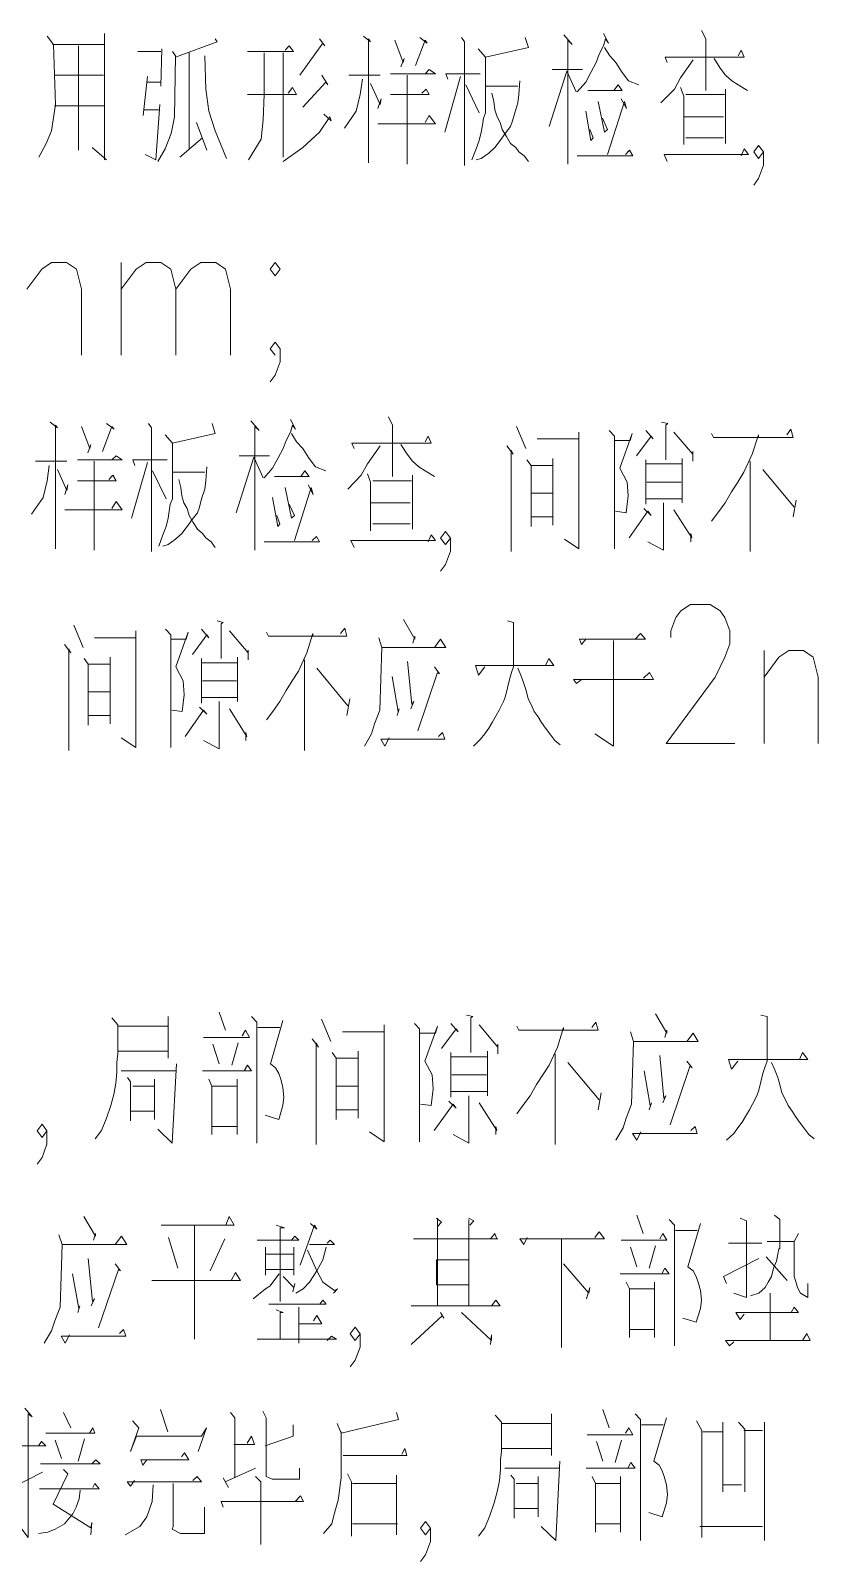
# Model space of a CAD drawing. Header units: millimetres. Extents: x 0 to 829, y 0 to 570.
# Drawn here: x 641.48 to 662.99, y 213.03 to 255.27 of the extents above; entities that cross this region are included whole.
import ezdxf

# ---------------------------------------------------------------- set-up
doc = ezdxf.new("R2010")
doc.units = ezdxf.units.MM

msp = doc.modelspace()

# ---------------------------------------------------------------- linework, layer by layer
at = {"color": 0, "lineweight": 0}
for points in [[(642.083778, 254.889), (643.523111, 254.889), (643.523111, 255.195917), (643.523111, 251.703417), (643.523111, 253.199194), (642.140222, 253.199194), (642.803444, 253.199194), (642.803444, 251.971528), (642.803444, 254.850194), (642.803444, 254.045861), (642.140222, 254.045861), (643.494889, 254.045861)], [(656.191361, 255.157111), (656.420667, 254.889), (656.307778, 255.005417), (656.307778, 251.587)], [(657.284972, 255.195917), (657.429611, 254.927806), (657.344944, 255.044222), (657.284972, 254.850194), (657.172083, 254.620889), (657.083889, 254.391583), (656.93925, 254.119944), (656.798139, 253.851833), (656.565306, 253.583722)], [(659.990778, 255.273528), (660.107194, 255.044222), (660.107194, 253.622528)], [(641.939139, 255.118306), (642.112, 254.889), (642.171972, 253.238), (642.055556, 252.50775), (641.910917, 252.162028), (641.709833, 251.781028)], [(645.107083, 254.772583), (645.078861, 253.738944)], [(646.574639, 255.044222), (646.634611, 254.966611), (645.481028, 254.543278)], [(647.467167, 254.6985), (648.733639, 254.6985), (648.62075, 254.850194), (648.504333, 254.737306)], [(649.453306, 255.044222), (649.597944, 254.850194), (649.5415, 254.927806), (648.9065, 254.045861)], [(650.663333, 255.118306), (650.864417, 254.966611), (650.807972, 255.044222), (650.807972, 251.625806), (650.807972, 254.045861), (650.261167, 254.045861), (651.125472, 254.045861)], [(651.527639, 255.005417), (651.756944, 254.391583), (651.785167, 254.504472), (651.7005, 254.275167)], [(652.219083, 255.083028), (652.420167, 254.927806), (652.363722, 255.005417), (652.102667, 254.313972)], [(653.369139, 255.083028), (653.457333, 254.966611), (653.457333, 251.548194)], [(655.125972, 255.083028), (655.214167, 254.811389), (654.032361, 254.543278), (653.831278, 254.772583)], [(657.313194, 254.811389), (657.457833, 254.582083), (657.630694, 254.391583), (657.803556, 254.119944), (657.976417, 253.890639), (658.265694, 253.77775)], [(659.041806, 254.391583), (658.985361, 254.543278), (661.172583, 254.543278), (661.087917, 254.737306), (660.999722, 254.582083)], [(644.443861, 254.6985), (645.078861, 254.6985)], [(645.396361, 254.6985), (645.481028, 254.582083), (645.452806, 252.892278), (645.364611, 252.433667), (645.19175, 252.010333), (644.990667, 251.664611)], [(645.854972, 254.659694), (645.854972, 252.010333)], [(646.288889, 254.582083), (646.317111, 253.661333), (646.401778, 253.0475), (646.574639, 252.50775), (646.892139, 251.742222)], [(647.929306, 254.659694), (647.929306, 253.506111), (647.901083, 252.814667), (647.841111, 252.278444), (647.495389, 251.703417)], [(648.447889, 251.781028), (648.447889, 254.659694)], [(654.032361, 254.543278), (654.032361, 253.008694), (653.975917, 252.853472), (653.947694, 252.662972), (653.915944, 252.472472), (653.8595, 252.239639), (653.774833, 252.010333), (653.658417, 251.703417)], [(659.761472, 254.465667), (659.41575, 253.96825), (659.242889, 253.661333), (658.868944, 253.276806)], [(660.3365, 254.504472), (660.509361, 254.236361), (660.654, 254.045861), (660.826861, 253.890639), (660.999722, 253.77775), (661.260778, 253.622528)], [(644.704917, 254.007056), (644.5885, 252.931083)], [(649.513278, 254.045861), (649.686139, 253.77775), (649.626167, 253.851833), (648.994694, 253.160389)], [(650.635111, 253.929444), (650.578667, 253.506111), (650.46225, 253.0475), (650.14475, 252.585361)], [(651.873361, 254.045861), (651.873361, 251.587), (651.873361, 252.701778), (651.0655, 252.701778), (652.649472, 252.701778), (652.476611, 252.931083), (652.363722, 252.740583)], [(651.411222, 254.084667), (652.649472, 254.084667), (652.476611, 254.197556), (652.363722, 254.084667)], [(653.340917, 254.007056), (652.910528, 252.472472)], [(652.995194, 253.929444), (652.93875, 254.084667), (653.887722, 254.084667)], [(654.981333, 253.890639), (654.953111, 253.506111), (654.924889, 253.276806), (654.840222, 253.008694), (654.78025, 252.779389), (654.723806, 252.624167), (654.579167, 252.433667), (654.434528, 252.239639), (654.289889, 252.049139), (654.120556, 251.893917), (653.915944, 251.742222), (653.774833, 251.703417)], [(655.789194, 252.624167), (656.279556, 254.15875), (656.537083, 253.583722)], [(655.873861, 254.197556), (656.709944, 254.197556)], [(644.704917, 253.851833), (645.078861, 253.851833)], [(647.467167, 253.506111), (648.821833, 253.506111), (648.705417, 253.700139), (648.592528, 253.544917)], [(650.864417, 253.813028), (651.125472, 253.238), (651.153694, 253.393222), (651.0655, 253.125111)], [(651.411222, 253.506111), (652.476611, 253.506111), (652.391944, 253.661333), (652.275528, 253.544917)], [(653.485556, 253.77775), (653.8595, 253.008694)], [(654.032361, 253.738944), (654.924889, 253.738944)], [(654.205222, 253.544917), (654.261667, 253.315611), (654.289889, 253.086306), (654.349861, 252.892278), (654.434528, 252.740583), (654.4945, 252.546556), (654.607389, 252.356056), (654.723806, 252.162028), (654.868444, 252.049139), (654.953111, 251.932722), (655.09775, 251.819833), (655.214167, 251.664611)], [(656.854583, 253.622528), (657.803556, 253.622528), (657.690667, 253.77775), (657.57425, 253.622528)], [(659.41575, 253.700139), (659.503944, 253.467306), (659.503944, 252.12675)], [(659.560389, 253.506111), (660.625778, 253.506111)], [(660.654, 253.661333), (660.654, 252.162028)], [(644.616722, 253.086306), (645.050639, 253.086306)], [(645.050639, 253.238), (644.934222, 251.703417), (644.644944, 251.855111)], [(656.798139, 253.0475), (656.93925, 252.239639), (656.999222, 252.31725), (656.911028, 252.546556)], [(657.140333, 253.315611), (657.313194, 252.472472), (657.401389, 252.546556), (657.25675, 252.853472)], [(657.775333, 253.393222), (657.919972, 253.125111), (657.863528, 253.315611), (657.401389, 251.855111)], [(646.056056, 252.740583), (646.345333, 251.971528)], [(649.569722, 252.969889), (649.770806, 252.779389), (649.742583, 252.892278), (649.453306, 252.472472), (648.994694, 252.049139), (648.447889, 251.664611)], [(659.503944, 252.892278), (660.597556, 252.892278)], [(645.597444, 251.781028), (646.228917, 252.31725)], [(659.560389, 252.31725), (660.597556, 252.31725)], [(643.579556, 251.703417), (643.177389, 252.049139)], [(656.565306, 251.819833), (658.092833, 251.819833), (658.004639, 251.971528), (657.89175, 251.855111)], [(659.041806, 251.664611), (658.957139, 251.855111), (661.289, 251.855111), (661.172583, 252.010333), (661.087917, 251.819833)], [(661.705278, 251.925667), (661.567694, 251.742222), (661.433639, 251.925667), (661.567694, 252.105583), (661.705278, 251.925667), (661.705278, 251.558778), (661.567694, 251.191889), (661.433639, 251.011972)], [(641.378222, 248.140361), (641.790972, 248.687167), (642.062611, 248.870611), (642.475361, 248.870611), (642.750528, 248.687167), (642.888111, 248.140361), (642.888111, 246.312972)], [(643.98525, 246.312972), (643.98525, 248.870611)], [(643.98525, 248.140361), (644.394472, 248.687167), (644.669639, 248.870611), (645.078861, 248.870611), (645.354028, 248.687167), (645.491611, 248.140361), (645.491611, 246.312972)], [(645.491611, 248.140361), (645.904361, 248.687167), (646.176, 248.870611), (646.58875, 248.870611), (646.863917, 248.687167), (647.0015, 248.140361), (647.0015, 246.312972)], [(648.232694, 246.312972), (648.095111, 246.496417), (648.232694, 246.676333), (648.370278, 246.496417), (648.370278, 246.129528), (648.232694, 245.762639), (648.095111, 245.579194)], [(651.354778, 244.619639), (651.471194, 244.390333), (651.471194, 242.968639)], [(642.027333, 244.467944), (642.228417, 244.312722), (642.171972, 244.390333), (642.171972, 240.971917), (642.171972, 243.391972), (641.621639, 243.391972), (642.485944, 243.391972)], [(642.891639, 244.351528), (643.120944, 243.737694), (643.149167, 243.850583), (643.0645, 243.621278)], [(643.579556, 244.429139), (643.784167, 244.273917), (643.724194, 244.351528), (643.466667, 243.660083)], [(644.733139, 244.429139), (644.817806, 244.312722), (644.817806, 240.897833)], [(646.489972, 244.429139), (646.574639, 244.1575), (645.396361, 243.889389), (645.19175, 244.122222)], [(647.555361, 244.503222), (647.784667, 244.235111), (647.66825, 244.351528), (647.66825, 240.933111)], [(648.648972, 244.542028), (648.793611, 244.273917), (648.705417, 244.390333), (648.648972, 244.196306), (648.532556, 243.967), (648.447889, 243.737694), (648.30325, 243.469583), (648.158611, 243.197944), (647.929306, 242.929833)], [(648.677194, 244.1575), (648.821833, 243.928194), (648.994694, 243.737694), (649.167556, 243.469583), (649.340417, 243.23675), (649.626167, 243.123861)], [(654.886083, 244.351528), (655.143611, 243.737694)], [(655.461111, 244.005806), (656.611167, 244.005806), (656.611167, 244.196306), (656.611167, 240.971917), (656.209, 241.240028)], [(657.44725, 244.235111), (657.591889, 244.083417), (657.591889, 240.971917)], [(657.591889, 243.967), (658.022278, 243.967), (658.08225, 244.1575), (657.736528, 243.197944), (657.937611, 242.816944), (657.965833, 242.432417), (657.909389, 241.970278), (657.620111, 242.009083)], [(658.456194, 244.235111), (658.657278, 244.005806), (658.600833, 244.083417), (658.195139, 243.543667)], [(658.886583, 244.467944), (659.059444, 244.429139), (659.003, 244.390333), (659.003, 243.430778)], [(659.232306, 244.196306), (659.750889, 243.582472), (659.750889, 243.660083), (659.750889, 243.391972)], [(660.269472, 244.1575), (660.325917, 244.044611), (662.516667, 244.044611), (662.456694, 244.273917), (662.343806, 244.122222)], [(645.396361, 243.889389), (645.396361, 242.354806), (645.336389, 242.203111), (645.308167, 242.009083), (645.279944, 241.818583), (645.2235, 241.58575), (645.135306, 241.356444), (645.018889, 241.049528)], [(651.125472, 243.815306), (650.77975, 243.314361), (650.606889, 243.007444), (650.232944, 242.622917)], [(650.405806, 243.737694), (650.345833, 243.889389), (652.536583, 243.889389), (652.448389, 244.083417), (652.363722, 243.928194)], [(651.7005, 243.850583), (651.873361, 243.582472), (652.018, 243.391972), (652.190861, 243.23675), (652.363722, 243.123861), (652.62125, 242.968639)], [(654.625028, 243.815306), (654.797889, 243.582472), (654.741444, 243.698889), (654.741444, 240.897833)], [(661.564167, 244.044611), (661.564167, 244.122222), (661.391306, 243.582472), (661.162, 243.085056), (660.989139, 242.816944), (660.816278, 242.545306), (660.643417, 242.238389), (660.442333, 241.970278), (660.269472, 241.740972)], [(643.233833, 243.391972), (643.233833, 240.933111), (643.233833, 242.047889), (642.4295, 242.047889), (644.013472, 242.047889), (643.840611, 242.277194), (643.724194, 242.086694)], [(642.775222, 243.430778), (644.013472, 243.430778), (643.840611, 243.543667), (643.724194, 243.430778)], [(644.704917, 243.353167), (644.271, 241.818583)], [(644.359194, 243.275556), (644.299222, 243.430778), (645.251722, 243.430778)], [(647.149667, 241.970278), (647.640028, 243.504861), (647.901083, 242.929833)], [(647.237861, 243.543667), (648.073944, 243.543667)], [(655.171833, 243.430778), (655.28825, 243.275556), (655.28825, 241.58575), (655.28825, 241.857389), (655.8915, 241.857389), (655.8915, 241.624556), (655.8915, 243.469583), (655.8915, 243.275556), (655.28825, 243.275556), (655.28825, 242.510028), (655.8915, 242.510028)], [(658.456194, 243.430778), (658.456194, 242.203111), (658.456194, 242.354806), (659.461611, 242.354806), (659.461611, 242.238389), (659.461611, 243.469583), (659.461611, 243.314361), (658.456194, 243.314361)], [(661.334861, 243.391972), (661.334861, 240.897833)], [(641.999111, 243.275556), (641.939139, 242.852222), (641.82625, 242.393611), (641.50875, 241.931472)], [(642.228417, 243.162667), (642.485944, 242.584111), (642.514167, 242.739333), (642.4295, 242.471222)], [(642.775222, 242.852222), (643.840611, 242.852222), (643.752417, 243.007444), (643.639528, 242.891028)], [(644.849556, 243.123861), (645.2235, 242.354806)], [(646.345333, 243.23675), (646.317111, 242.852222), (646.288889, 242.622917), (646.200694, 242.354806), (646.14425, 242.1255), (646.084278, 241.970278), (645.943167, 241.779778), (645.798528, 241.58575), (645.653889, 241.39525), (645.481028, 241.240028), (645.279944, 241.088333), (645.135306, 241.049528)], [(645.396361, 243.085056), (646.288889, 243.085056)], [(645.569222, 242.891028), (645.625667, 242.661722), (645.653889, 242.432417), (645.710333, 242.238389), (645.798528, 242.086694), (645.854972, 241.892667), (645.971389, 241.702167), (646.084278, 241.511667), (646.228917, 241.39525), (646.317111, 241.278833), (646.46175, 241.165944), (646.574639, 241.010722)], [(648.215056, 242.968639), (649.167556, 242.968639), (649.051139, 243.123861), (648.934722, 242.968639)], [(650.77975, 243.04625), (650.864417, 242.816944), (650.864417, 241.472861)], [(652.018, 243.007444), (652.018, 241.511667)], [(661.680583, 243.162667), (662.544889, 242.1255)], [(648.504333, 242.661722), (648.677194, 241.818583), (648.761861, 241.892667), (648.62075, 242.203111)], [(649.139333, 242.739333), (649.280444, 242.471222), (649.224, 242.661722), (648.761861, 241.20475)], [(650.924389, 242.852222), (651.989778, 242.852222)], [(658.484417, 242.816944), (659.433389, 242.816944)], [(648.158611, 242.393611), (648.30325, 241.58575), (648.359694, 241.663361), (648.275028, 241.892667)], [(650.864417, 242.238389), (651.958028, 242.238389)], [(658.396222, 242.086694), (658.600833, 241.892667), (658.512639, 242.009083), (657.994056, 241.278833)], [(658.946556, 242.238389), (658.946556, 240.933111), (658.512639, 241.165944)], [(659.232306, 242.047889), (659.722667, 241.278833), (659.694444, 241.39525), (659.694444, 241.165944)], [(662.601333, 242.316), (662.516667, 241.857389)], [(650.924389, 241.663361), (651.958028, 241.663361)], [(647.929306, 241.165944), (649.453306, 241.165944), (649.368639, 241.317639), (649.252222, 241.20475)], [(650.405806, 241.010722), (650.317611, 241.20475), (652.649472, 241.20475), (652.536583, 241.356444), (652.448389, 241.165944)], [(653.069278, 241.271778), (652.931694, 241.088333), (652.794111, 241.271778), (652.931694, 241.455222), (653.069278, 241.271778), (653.069278, 240.904889), (652.931694, 240.538), (652.794111, 240.358083)], [(659.147639, 238.527167), (659.147639, 238.710611), (659.285222, 239.0775), (659.419278, 239.260944), (659.690917, 239.440861), (660.230667, 239.440861), (660.502306, 239.260944), (660.636361, 239.0775), (660.770417, 238.710611), (660.770417, 238.34725), (660.636361, 237.980361), (660.364722, 237.430028), (659.013583, 235.602639), (660.908, 235.602639)], [(642.679972, 238.865833), (642.933972, 238.252)], [(643.247944, 238.520111), (644.383889, 238.520111), (644.383889, 238.714139), (644.383889, 235.48975), (643.98525, 235.757861)], [(645.205861, 238.752944), (645.3505, 238.597722), (645.3505, 235.48975)], [(645.3505, 238.481306), (645.773833, 238.481306), (645.833806, 238.675333), (645.491611, 237.715778), (645.689167, 237.33125), (645.717389, 236.946722), (645.660944, 236.488111), (645.378722, 236.523389)], [(646.200694, 238.752944), (646.401778, 238.520111), (646.341806, 238.597722), (645.946694, 238.0615)], [(646.627556, 238.98225), (646.796889, 238.943444), (646.740444, 238.904639), (646.740444, 237.945083)], [(646.96975, 238.714139), (647.481278, 238.100306), (647.481278, 238.174389), (647.481278, 237.906278)], [(647.992806, 238.675333), (648.04925, 238.558917), (650.20825, 238.558917), (650.151806, 238.788222), (650.035389, 238.636528)], [(651.771056, 239.021056), (652.0815, 238.481306), (652.0815, 238.558917), (652.025056, 238.368417)], [(654.639139, 238.98225), (654.808472, 238.943444), (654.808472, 237.715778), (654.752028, 237.560556), (654.695583, 237.370056), (654.639139, 237.14075), (654.582694, 236.907917), (654.52625, 236.756222), (654.409833, 236.523389), (654.325167, 236.371694), (654.212278, 236.177667), (654.127611, 236.025972), (654.014722, 235.87075), (653.898306, 235.719056), (653.70075, 235.525028)], [(642.422444, 238.329611), (642.595306, 238.100306), (642.535333, 238.213194), (642.535333, 235.412139)], [(649.269861, 238.558917), (649.269861, 238.636528), (649.100528, 238.100306), (648.871222, 237.599361), (648.701889, 237.33125), (648.532556, 237.063139), (648.359694, 236.756222), (648.162139, 236.488111), (647.992806, 236.255278)], [(651.086667, 238.520111), (651.171333, 238.252), (651.114889, 236.523389), (650.973778, 236.142389), (650.889111, 235.87075), (650.691556, 235.525028)], [(651.171333, 238.252), (652.935222, 238.252), (652.790583, 238.481306), (652.62125, 238.252)], [(656.798139, 238.481306), (656.68525, 238.329611), (656.628806, 238.481306), (658.445611, 238.481306), (658.3045, 238.636528), (658.159861, 238.481306)], [(657.563667, 238.446028), (657.563667, 235.525028), (657.052139, 235.87075)], [(642.962194, 237.945083), (643.075083, 237.793389), (643.075083, 236.103583), (643.075083, 236.371694), (643.674806, 236.371694), (643.674806, 236.142389), (643.674806, 237.983889), (643.674806, 237.793389), (643.075083, 237.793389), (643.075083, 237.024333), (643.674806, 237.024333)], [(646.200694, 237.945083), (646.200694, 236.717417), (646.200694, 236.869111), (647.195528, 236.869111), (647.195528, 236.756222), (647.195528, 237.983889), (647.195528, 237.828667), (646.200694, 237.828667)], [(649.040556, 237.906278), (649.040556, 235.412139)], [(651.883944, 237.867472), (651.996833, 236.678611), (652.053278, 236.756222), (651.968611, 236.562194)], [(654.014722, 237.715778), (653.841861, 237.482944), (653.757194, 237.754583), (655.916194, 237.754583), (655.775083, 237.945083), (655.690417, 237.754583)], [(661.719389, 235.602639), (661.719389, 238.163806)], [(661.719389, 237.430028), (662.125083, 237.980361), (662.396722, 238.163806), (662.802417, 238.163806), (663.070528, 237.980361), (663.208111, 237.430028), (663.208111, 235.602639)], [(649.38275, 237.676972), (650.236472, 236.639806)], [(651.457083, 237.447667), (651.626417, 236.488111), (651.654639, 236.562194), (651.598194, 236.371694)], [(652.62125, 237.715778), (652.762361, 237.52175), (652.705917, 237.560556), (652.166167, 235.948361)], [(654.921361, 237.676972), (655.009556, 237.482944), (655.094222, 237.253639), (655.150667, 237.063139), (655.207111, 236.830306), (655.291778, 236.678611), (655.376444, 236.488111), (655.489333, 236.332889), (655.577528, 236.177667), (655.690417, 236.025972), (655.831528, 235.835472), (655.944417, 235.68025), (656.089056, 235.563833)], [(656.68525, 237.370056), (656.540611, 237.253639), (656.455944, 237.370056), (658.671389, 237.370056), (658.5585, 237.560556), (658.389167, 237.408861)], [(646.228917, 237.33125), (647.167306, 237.33125)], [(646.14425, 236.601), (646.341806, 236.4105), (646.257139, 236.523389), (645.745611, 235.796667)], [(646.684, 236.756222), (646.684, 235.450944), (646.257139, 235.68025)], [(646.96975, 236.562194), (647.453056, 235.796667), (647.421306, 235.909556), (647.421306, 235.68025)], [(650.292917, 236.830306), (650.20825, 236.371694)], [(651.372417, 235.757861), (651.259528, 235.525028), (651.143111, 235.719056), (652.907, 235.719056), (652.850556, 235.909556), (652.734139, 235.796667)], [(646.687528, 228.183722), (646.860389, 227.686306)], [(653.51025, 228.106111), (653.683111, 228.067306), (653.626667, 228.032028), (653.626667, 227.072472)], [(658.724306, 228.144917), (659.038278, 227.608694), (659.038278, 227.686306), (658.981833, 227.492278)], [(661.631194, 228.106111), (661.804056, 228.067306), (661.804056, 226.839639), (661.747611, 226.687944), (661.687639, 226.493917), (661.631194, 226.264611), (661.57475, 226.035306), (661.514778, 225.880083), (661.401889, 225.650778), (661.313694, 225.495556), (661.200806, 225.305056), (661.112611, 225.149833), (660.996194, 224.998139), (660.883306, 224.842917), (660.682222, 224.652417)], [(643.720667, 228.032028), (643.893528, 227.838), (643.893528, 227.033667), (643.865306, 226.800833), (643.865306, 226.532722), (643.837083, 226.225806), (643.780639, 225.918889), (643.692444, 225.611972), (643.579556, 225.26625), (643.434917, 224.920528), (643.262056, 224.691222)], [(643.893528, 227.799194), (645.276417, 227.799194), (645.276417, 228.067306), (645.276417, 226.91725), (645.276417, 227.10775), (643.893528, 227.10775)], [(646.257139, 227.492278), (647.523611, 227.492278), (647.407194, 227.686306), (647.322528, 227.531083)], [(647.580056, 228.067306), (647.724694, 227.915611), (647.724694, 224.574806)], [(647.752917, 227.760389), (648.356167, 227.760389)], [(648.444361, 227.954417), (648.098639, 226.762028), (648.243278, 226.649139), (648.327944, 226.493917), (648.387917, 226.342222), (648.444361, 226.109389), (648.472583, 225.841278), (648.444361, 225.611972), (648.327944, 225.227444), (647.954, 225.343861)], [(649.50975, 227.993222), (649.767278, 227.379389)], [(650.084778, 227.6475), (651.238361, 227.6475), (651.238361, 227.838), (651.238361, 224.613611), (650.832667, 224.881722)], [(652.070917, 227.876806), (652.215556, 227.725111), (652.215556, 224.613611)], [(652.215556, 227.608694), (652.649472, 227.608694), (652.705917, 227.799194), (652.360194, 226.839639), (652.561278, 226.455111), (652.5895, 226.074111), (652.533056, 225.611972), (652.243778, 225.650778)], [(653.079861, 227.876806), (653.280944, 227.6475), (653.2245, 227.725111), (652.822333, 227.185361)], [(653.855972, 227.838), (654.374556, 227.224167), (654.374556, 227.301778), (654.374556, 227.033667)], [(654.893139, 227.799194), (654.949583, 227.686306), (657.140333, 227.686306), (657.080361, 227.915611), (656.967472, 227.760389)], [(656.187833, 227.686306), (656.187833, 227.760389), (656.014972, 227.224167), (655.785667, 226.72675), (655.612806, 226.455111), (655.439944, 226.187), (655.267083, 225.880083), (655.066, 225.611972), (654.893139, 225.382667)], [(646.514667, 227.301778), (646.687528, 226.762028)], [(647.206111, 227.340583), (647.03325, 226.72675)], [(649.248694, 227.453472), (649.421556, 227.224167), (649.365111, 227.340583), (649.365111, 224.536)], [(658.032861, 227.6475), (658.117528, 227.379389), (658.061083, 225.650778), (657.916444, 225.26625), (657.831778, 224.998139), (657.627167, 224.652417)], [(658.117528, 227.379389), (659.902583, 227.379389), (659.757944, 227.608694), (659.585083, 227.379389)], [(649.799028, 227.072472), (649.911917, 226.91725), (649.911917, 225.227444), (649.911917, 225.495556), (650.518694, 225.495556), (650.518694, 225.26625), (650.518694, 227.10775), (650.518694, 226.91725), (649.911917, 226.91725), (649.911917, 226.148194), (650.518694, 226.148194)], [(653.079861, 227.072472), (653.079861, 225.841278), (653.079861, 225.9965), (654.088806, 225.9965), (654.088806, 225.880083), (654.088806, 227.10775), (654.088806, 226.956056), (653.079861, 226.956056)], [(655.958528, 227.033667), (655.958528, 224.536)], [(658.837194, 226.994861), (658.953611, 225.802472), (659.010056, 225.880083), (658.925389, 225.689583)], [(659.585083, 226.839639), (659.729722, 226.649139), (659.673278, 226.687944), (659.126472, 225.07575)], [(660.996194, 226.839639), (660.823333, 226.610333), (660.738667, 226.878444), (662.925889, 226.878444), (662.78125, 227.072472), (662.696583, 226.878444)], [(643.981722, 226.571528), (645.505722, 226.571528)], [(645.505722, 226.762028), (645.392833, 224.574806), (644.990667, 224.959333)], [(646.228917, 226.571528), (647.580056, 226.571528), (647.463639, 226.72675), (647.378972, 226.571528)], [(653.108083, 226.455111), (654.057056, 226.455111)], [(656.30425, 226.800833), (657.168556, 225.767194)], [(658.406806, 226.571528), (658.579667, 225.611972), (658.607889, 225.689583), (658.551444, 225.495556)], [(661.920472, 226.800833), (662.005139, 226.610333), (662.093333, 226.381028), (662.149778, 226.187), (662.206222, 225.957694), (662.294417, 225.802472), (662.379083, 225.611972), (662.4955, 225.45675), (662.580167, 225.305056), (662.696583, 225.149833), (662.841222, 224.959333), (662.954111, 224.807639), (663.09875, 224.691222)], [(644.154583, 226.381028), (644.23925, 226.264611), (644.23925, 225.188639), (644.23925, 225.45675), (644.902472, 225.45675), (644.902472, 225.227444), (644.902472, 226.342222), (644.902472, 226.148194), (644.299222, 226.148194)], [(646.401778, 226.342222), (646.486444, 226.148194), (646.486444, 224.807639)], [(646.486444, 226.148194), (647.177889, 226.148194)], [(647.177889, 226.342222), (647.177889, 224.807639)], [(653.023417, 225.728389), (653.2245, 225.534361), (653.136306, 225.650778), (652.617722, 224.920528)], [(653.570222, 225.880083), (653.570222, 224.574806), (653.136306, 224.807639)], [(653.855972, 225.689583), (654.346333, 224.920528), (654.318111, 225.036944), (654.318111, 224.807639)], [(657.225, 225.957694), (657.140333, 225.495556)], [(641.935611, 224.913472), (641.798028, 224.730028), (641.660444, 224.913472), (641.798028, 225.093389), (641.935611, 224.913472), (641.935611, 224.546583), (641.798028, 224.179694), (641.660444, 223.99625)], [(646.486444, 225.036944), (647.177889, 225.036944)], [(658.318611, 224.881722), (658.205722, 224.652417), (658.089306, 224.842917), (659.874361, 224.842917), (659.817917, 225.036944), (659.7015, 224.920528)], [(642.955139, 222.546333), (643.272639, 222.006583), (643.272639, 222.084194), (643.216194, 221.893694)], [(646.006667, 219.166722), (646.006667, 222.3135), (645.085917, 222.3135), (647.100278, 222.3135), (646.959167, 222.546333), (646.870972, 222.3135)], [(648.253861, 222.3135), (648.483167, 222.239417), (648.370278, 222.239417), (648.370278, 220.203889), (648.370278, 221.893694), (647.735278, 221.893694), (648.885333, 221.893694), (648.772444, 222.006583), (648.68425, 221.893694)], [(649.202833, 222.352306), (649.375694, 222.200611), (649.31925, 222.3135), (648.917083, 221.20225)], [(652.677694, 222.507528), (652.822333, 222.391111), (652.705917, 222.274694), (652.705917, 222.507528), (652.705917, 220.087472), (652.705917, 221.9325), (652.042694, 221.9325), (654.374556, 221.9325), (653.570222, 221.9325), (653.570222, 222.468722), (653.570222, 220.087472), (653.570222, 221.353944), (652.677694, 221.353944), (652.677694, 220.6625), (653.570222, 220.6625), (653.570222, 220.087472), (651.98625, 220.087472), (654.434528, 220.087472), (654.318111, 220.242694), (654.201694, 220.087472)], [(653.598444, 222.3135), (653.714861, 222.429917), (653.570222, 222.507528)], [(658.205722, 222.585139), (658.378583, 222.084194)], [(659.09825, 222.468722), (659.242889, 222.3135), (659.242889, 218.976222)], [(659.962556, 222.352306), (659.616833, 221.163444), (659.757944, 221.047028), (659.846139, 220.895333), (659.902583, 220.740111), (659.962556, 220.510806), (659.990778, 220.242694), (659.962556, 220.009861), (659.846139, 219.628861), (659.472194, 219.74175)], [(661.056167, 222.507528), (661.229028, 222.429917), (661.229028, 220.316778), (660.883306, 220.433194)], [(662.005139, 222.585139), (662.149778, 222.468722), (662.149778, 221.660861), (662.121556, 221.660861), (662.093333, 221.509167), (662.061583, 221.315139), (661.976917, 221.124639), (661.920472, 220.895333), (661.832278, 220.740111), (661.747611, 220.588417), (661.57475, 220.433194), (661.341917, 220.355583)], [(642.263694, 222.045389), (642.351889, 221.777278), (642.295444, 220.048667), (642.150806, 219.667667), (642.062611, 219.396028), (641.861528, 219.050306)], [(642.351889, 221.777278), (644.136944, 221.777278), (643.992306, 222.006583), (643.819444, 221.777278)], [(645.287, 221.967778), (645.548056, 221.124639)], [(646.84275, 221.9325), (646.440583, 221.047028)], [(649.174611, 221.777278), (649.866056, 221.777278), (649.749639, 221.893694), (649.664972, 221.816083)], [(654.173472, 221.9325), (654.289889, 222.084194), (654.346333, 221.9325)], [(655.182417, 221.967778), (655.094222, 221.777278), (654.981333, 221.9325), (657.313194, 221.9325), (657.168556, 222.123), (657.052139, 221.967778)], [(656.131389, 221.9325), (656.131389, 218.937417)], [(657.771806, 221.893694), (659.038278, 221.893694), (658.925389, 222.084194), (658.837194, 221.9325)], [(659.271111, 222.161806), (659.874361, 222.161806)], [(660.738667, 221.816083), (661.659417, 221.816083)], [(661.804056, 221.854889), (662.551944, 221.854889)], [(662.668361, 222.084194), (662.551944, 221.854889), (662.551944, 220.895333), (662.580167, 220.778917), (662.640139, 220.588417), (662.724806, 220.433194), (662.925889, 220.316778), (662.925889, 220.701306)], [(643.071556, 221.39275), (643.187972, 220.203889), (643.244417, 220.2815), (643.156222, 220.087472)], [(647.964583, 221.699667), (647.964583, 220.934139), (647.964583, 221.085833), (648.744222, 221.085833), (648.744222, 220.934139), (648.744222, 221.699667), (648.744222, 221.509167), (647.964583, 221.509167)], [(649.63675, 221.699667), (649.548556, 221.353944), (649.375694, 221.047028), (649.174611, 220.740111), (649.00175, 220.549611), (648.800667, 220.433194)], [(649.118167, 221.622056), (649.262806, 221.315139), (649.375694, 221.047028), (649.548556, 220.740111), (649.866056, 220.510806), (649.950722, 220.549611), (649.837833, 220.433194)], [(658.032861, 221.699667), (658.205722, 221.163444)], [(658.724306, 221.738472), (658.551444, 221.124639)], [(660.682222, 220.701306), (660.594028, 220.895333), (661.57475, 221.39275)], [(661.775833, 221.431556), (662.350861, 220.778917)], [(642.637639, 220.969417), (642.8105, 220.009861), (642.84225, 220.087472), (642.782278, 219.896972)], [(643.819444, 221.241056), (643.964083, 221.047028), (643.907639, 221.085833), (643.357306, 219.473639)], [(644.828389, 220.778917), (647.273139, 220.778917), (647.132028, 221.008222), (647.015611, 220.778917)], [(648.338528, 220.969417), (648.081, 220.627222), (647.964583, 220.549611), (647.618861, 220.2815)], [(656.187833, 221.241056), (656.879278, 220.433194), (656.9075, 220.588417), (656.822833, 220.2815)], [(657.743583, 220.969417), (659.09825, 220.969417), (658.981833, 221.124639), (658.897167, 220.969417)], [(648.454944, 220.895333), (648.744222, 220.588417), (648.772444, 220.701306), (648.716, 220.472)], [(657.916444, 220.740111), (658.004639, 220.549611), (658.004639, 219.205528)], [(658.004639, 220.549611), (658.692556, 220.549611)], [(658.692556, 220.740111), (658.692556, 219.205528)], [(648.052778, 220.126278), (649.63675, 220.126278), (649.548556, 220.242694), (649.463889, 220.126278)], [(661.888722, 220.433194), (661.888722, 219.127917)], [(648.253861, 219.974583), (648.454944, 219.896972), (648.370278, 219.896972), (648.370278, 219.166722), (647.735278, 219.166722), (649.9225, 219.166722), (649.781389, 219.244333), (649.664972, 219.127917)], [(648.885333, 220.048667), (648.885333, 219.050306), (648.885333, 219.590056), (649.520333, 219.590056), (649.375694, 219.819361), (649.291028, 219.667667)], [(652.790583, 219.896972), (652.878778, 219.74175), (652.850556, 219.819361), (651.98625, 219.015028)], [(653.369139, 219.896972), (654.201694, 219.127917), (654.201694, 219.283139), (654.173472, 219.015028)], [(661.169056, 219.858167), (661.056167, 219.702944), (660.93975, 219.896972), (662.668361, 219.896972), (662.551944, 220.048667), (662.467278, 219.896972)], [(642.552972, 219.283139), (642.436556, 219.050306), (642.323667, 219.244333), (644.108722, 219.244333), (644.04875, 219.434833), (643.935861, 219.321944)], [(650.571611, 219.311361), (650.434028, 219.127917), (650.296444, 219.311361), (650.434028, 219.494806), (650.571611, 219.311361), (650.571611, 218.944472), (650.434028, 218.581111), (650.296444, 218.397667)], [(658.004639, 219.434833), (658.692556, 219.434833)], [(660.883306, 219.089111), (660.766889, 218.976222), (660.650472, 219.127917), (662.985861, 219.127917), (662.897667, 219.321944), (662.78125, 219.127917)], [(641.325306, 217.258194), (641.529917, 217.025361), (641.4135, 217.102972), (641.4135, 213.688083), (641.184194, 213.995)], [(642.390694, 217.141778), (642.595306, 216.718444)], [(645.068278, 217.219389), (645.272889, 216.605556)], [(646.997972, 217.141778), (647.114389, 216.990083), (647.114389, 215.339083)], [(647.8905, 217.180583), (647.978694, 216.990083), (647.978694, 215.490778), (647.978694, 215.374361), (648.151556, 215.300278), (648.899444, 215.300278), (648.899444, 215.607194)], [(651.577028, 217.141778), (651.633472, 216.951278), (650.0495, 216.56675), (649.936611, 216.834861)], [(657.267333, 217.219389), (657.440194, 216.718444)], [(641.903861, 216.56675), (643.255, 216.56675), (643.198556, 216.718444), (643.110361, 216.56675)], [(644.292167, 216.912472), (644.465028, 216.718444), (644.235722, 216.065806), (644.408583, 216.489139), (646.193639, 216.489139), (646.33475, 216.718444), (646.105444, 216.065806)], [(648.726583, 216.796056), (648.726583, 216.489139), (647.950472, 216.221028)], [(654.300472, 217.064167), (654.473333, 216.873667), (654.473333, 216.065806), (654.445111, 215.8365), (654.445111, 215.568389), (654.416889, 215.261472), (654.356917, 214.954556), (654.27225, 214.647639), (654.155833, 214.301917), (654.014722, 213.956194), (653.841861, 213.726889)], [(654.473333, 216.834861), (655.856222, 216.834861), (655.856222, 217.102972), (655.856222, 215.952917), (655.856222, 216.143417), (654.473333, 216.143417)], [(656.833417, 216.527944), (658.099889, 216.527944), (657.987, 216.718444), (657.898806, 216.56675)], [(658.159861, 217.102972), (658.3045, 216.951278), (658.3045, 213.610472)], [(658.332722, 216.796056), (658.935972, 216.796056)], [(659.024167, 216.990083), (658.678444, 215.797694), (658.819556, 215.684806), (658.90775, 215.529583), (658.964194, 215.374361), (659.024167, 215.145056), (659.052389, 214.876944), (659.024167, 214.647639), (658.90775, 214.263111), (658.533806, 214.379528)], [(659.856722, 216.912472), (660.001361, 216.644361), (660.001361, 213.688083)], [(660.576389, 216.873667), (660.576389, 214.954556)], [(661.010306, 216.873667), (661.183167, 216.679639), (661.183167, 214.954556)], [(661.729972, 216.873667), (661.729972, 213.610472)], [(641.067778, 216.221028), (641.903861, 216.221028), (641.787444, 216.337444), (641.702778, 216.221028)], [(642.161389, 216.372722), (642.33425, 215.875306)], [(642.96925, 216.411528), (642.796389, 215.797694)], [(647.086167, 216.259833), (647.661194, 216.259833), (647.573, 216.489139), (647.460111, 216.298639)], [(650.0495, 216.605556), (650.0495, 215.339083), (650.021278, 215.145056), (649.993056, 214.91575), (649.964833, 214.721722), (649.908389, 214.531222), (649.848417, 214.301917), (649.791972, 214.069083), (649.562667, 213.800972)], [(657.094472, 216.337444), (657.267333, 215.797694)], [(657.785917, 216.372722), (657.613056, 215.758889)], [(660.029583, 216.605556), (660.576389, 216.605556)], [(661.154944, 216.644361), (661.67, 216.644361)], [(644.694333, 215.8365), (644.581444, 215.684806), (644.521472, 215.8365), (645.847917, 215.8365), (645.7315, 216.027), (645.646833, 215.914111)], [(650.109472, 215.952917), (651.866306, 215.952917), (651.806333, 216.143417), (651.721667, 215.991722)], [(640.923139, 215.222667), (641.011333, 214.954556), (640.979583, 215.067444), (641.815667, 215.490778)], [(641.759222, 215.720083), (643.399639, 215.720083), (643.283222, 215.8365), (643.170333, 215.720083)], [(642.390694, 215.568389), (642.507111, 215.451972), (642.104944, 214.608833), (643.142111, 213.956194), (643.170333, 214.107889), (643.142111, 213.762167)], [(646.853333, 215.222667), (647.689417, 215.607194)], [(650.222361, 215.451972), (650.338778, 215.222667), (650.338778, 213.726889)], [(654.561528, 215.607194), (656.085528, 215.607194)], [(656.085528, 215.797694), (655.969111, 213.610472), (655.566944, 213.995)], [(656.805194, 215.607194), (658.159861, 215.607194), (658.043444, 215.758889), (657.958778, 215.607194)], [(641.731, 215.032167), (643.371417, 215.032167), (643.255, 215.183861), (643.198556, 215.067444)], [(644.867194, 215.145056), (644.838972, 214.686444), (644.694333, 214.263111), (644.49325, 213.995), (644.091083, 213.762167)], [(644.348611, 215.261472), (644.235722, 215.10625), (644.147528, 215.222667), (646.193639, 215.222667), (646.077222, 215.374361), (645.960806, 215.261472)], [(645.414, 215.183861), (645.414, 213.995), (645.385778, 213.917389), (645.615083, 213.800972), (646.278306, 213.800972), (646.278306, 214.531222)], [(646.796889, 215.339083), (646.941528, 215.067444)], [(647.689417, 215.374361), (647.834056, 215.222667), (647.834056, 213.494056)], [(650.367, 215.183861), (651.577028, 215.183861)], [(651.577028, 215.413167), (651.577028, 213.762167)], [(654.734389, 215.413167), (654.819056, 215.300278), (654.819056, 214.224306), (654.819056, 214.492417), (655.482278, 214.492417), (655.482278, 214.263111), (655.482278, 215.374361), (655.482278, 215.183861), (654.8755, 215.183861)], [(656.978056, 215.374361), (657.06625, 215.183861), (657.06625, 213.839778)], [(657.06625, 215.183861), (657.754167, 215.183861)], [(657.754167, 215.374361), (657.754167, 213.839778)], [(660.576389, 215.145056), (661.094972, 215.145056)], [(642.852833, 214.993361), (642.824611, 214.760528), (642.736417, 214.531222), (642.65175, 214.340722), (642.422444, 214.069083), (642.161389, 213.917389), (641.960306, 213.839778), (641.702778, 213.800972)], [(646.796889, 214.531222), (646.740444, 214.686444), (649.015861, 214.686444), (648.927667, 214.838139), (648.783028, 214.686444)], [(650.367, 214.069083), (651.60525, 214.069083)], [(652.511889, 213.945611), (652.374306, 213.762167), (652.24025, 213.945611), (652.374306, 214.129056), (652.511889, 213.945611), (652.511889, 213.58225), (652.374306, 213.215361), (652.24025, 213.031917)], [(657.06625, 214.069083), (657.754167, 214.069083)], [(659.944917, 213.995), (661.67, 213.995)]]:
    msp.add_lwpolyline(points, dxfattribs=at)
msp.add_lwpolyline([(648.232694, 248.870611), (648.095111, 248.687167), (648.232694, 248.50725), (648.370278, 248.687167)], close=True, dxfattribs=at)

doc.saveas('drawing.dxf')
